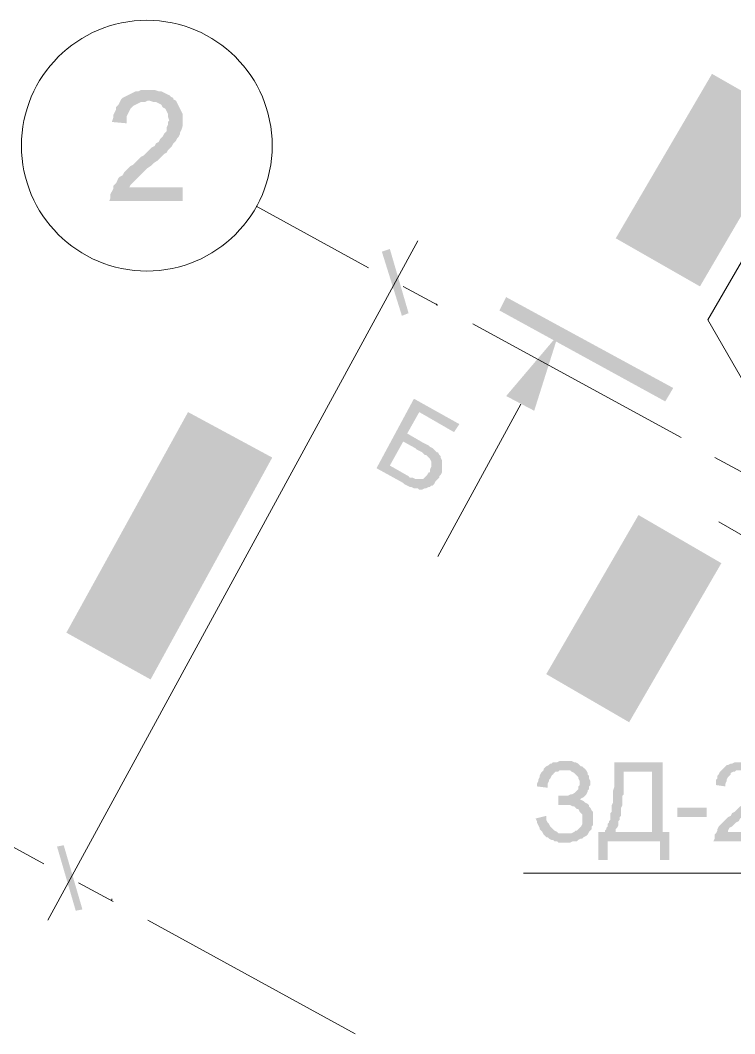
# Model space of a CAD drawing. Header units: millimetres. Extents: x -383313 to -161684, y -117025 to 99224.
# Drawn here: x -362985 to -360723, y -14332 to -11123 of the extents above; entities that cross this region are included whole.
import ezdxf

# ---------------------------------------------------------------- set-up
doc = ezdxf.new("R2010")
doc.units = ezdxf.units.MM
doc.header["$MEASUREMENT"] = 0
doc.layers.add('PDF_Geometry', color=7, linetype='Continuous')
doc.layers.add('PDF_Solid Fills', color=7, linetype='Continuous')

# ---------------------------------------------------------------- blocks, each defined once
blk = doc.blocks.new('A$Cf5759c35')
at = {"layer": 'PDF_Solid Fills'}
for points in [[(-4119, 6921.5), (-4140.2, 6921.5), (-4148.7, 6917.3), (-4157.1, 6917.3), (-4165.6, 6913), (-4174.1, 6908.8), (-4182.5, 6904.6), (-4191, 6900.3), (-4199.5, 6896.1), (-4203.7, 6891.9), (-4207.9, 6883.4), (-4212.2, 6874.9), (-4220.6, 6866.5), (-4220.6, 6858), (-4224.9, 6849.5), (-4229.1, 6841.1), (-4229.1, 6832.6), (-4233.3, 6819.9), (-4186.8, 6815.7), (-4186.8, 6824.1), (-4186.8, 6836.8), (-4182.5, 6845.3), (-4178.3, 6853.8), (-4174.1, 6862.2), (-4169.8, 6866.5), (-4165.6, 6870.7), (-4157.1, 6874.9), (-4148.7, 6879.2), (-4140.2, 6883.4), (-4127.5, 6883.4), (-4119, 6887.6), (-4030.1, 6887.6), (-4038.6, 6891.9), (-4038.6, 6896.1), (-4047.1, 6900.3), (-4051.3, 6904.6), (-4059.8, 6908.8), (-4068.2, 6913), (-4076.7, 6917.3), (-4085.2, 6917.3), (-4097.9, 6921.5), (-4106.3, 6921.5)], [(-2366.4, 6870.7), (-2366.4, 6870.7), (-2366.4, 6862.2), (-2370.7, 6858), (-2374.9, 6849.5), (-2374.9, 6845.3), (-2374.9, 6836.8), (-2374.9, 6832.6), (-2374.9, 6824.1), (-2374.9, 6824.1), (-2374.9, 6815.7), (-2370.7, 6811.4), (-2341, 6858), (-2341, 6858), (-2336.8, 6866.5), (-2332.6, 6870.7), (-2328.3, 6870.7), (-2319.9, 6874.9), (-2315.6, 6879.2), (-2307.2, 6879.2), (-2307.2, 6879.2), (-2302.9, 6879.2), (-2298.7, 6879.2), (-2290.2, 6879.2), (-2286, 6874.9), (-2281.8, 6874.9), (-2273.3, 6870.7), (-2269.1, 6870.7), (-2260.6, 6866.5), (-2252.1, 6862.2), (-2247.9, 6858), (-2239.4, 6853.8), (-2231, 6849.5), (-2226.7, 6849.5), (-2218.3, 6845.3), (-2209.8, 6836.8), (-2205.6, 6832.6), (-2197.1, 6828.4), (-2192.9, 6824.1), (-2184.4, 6819.9), (-2180.2, 6815.7), (-2175.9, 6811.4), (-2171.7, 6807.2), (-2171.7, 6803), (-2167.5, 6798.7), (-2167.5, 6794.5), (-2163.2, 6794.5), (-2163.2, 6786), (-2159, 6777.6), (-2159, 6773.3), (-2163.2, 6764.9), (-2163.2, 6760.6), (-2167.5, 6756.4), (-2192.9, 6705.6), (-2184.4, 6709.8), (-2180.2, 6709.8), (-2171.7, 6714.1), (-2167.5, 6718.3), (-2163.2, 6722.5), (-2154.8, 6726.8), (-2150.5, 6731), (-2146.3, 6735.2), (-2142.1, 6743.7), (-2142.1, 6743.7), (-2142.1, 6747.9), (-2137.8, 6756.4), (-2133.6, 6764.9), (-2133.6, 6769.1), (-2133.6, 6777.6), (-2133.6, 6781.8), (-2133.6, 6790.3), (-2133.6, 6790.3), (-2137.8, 6798.7), (-2137.8, 6803), (-2142.1, 6807.2), (-2142.1, 6815.7), (-2146.3, 6819.9), (-2150.5, 6828.4), (-2154.8, 6832.6), (-2159, 6832.6), (-2163.2, 6836.8), (-2167.5, 6841.1), (-2171.7, 6845.3), (-2175.9, 6849.5), (-2180.2, 6853.8), (-2188.6, 6858), (-2192.9, 6862.2), (-2201.3, 6866.5), (-2205.6, 6870.7), (-2214, 6874.9), (-2218.3, 6879.2), (-2222.5, 6883.4), (-2231, 6887.6), (-2239.4, 6891.9), (-2243.7, 6891.9), (-2252.1, 6896.1), (-2256.4, 6896.1), (-2260.6, 6900.3), (-2269.1, 6900.3), (-2273.3, 6904.6), (-2281.8, 6904.6), (-2286, 6904.6), (-2294.5, 6904.6), (-2302.9, 6908.8), (-2307.2, 6908.8), (-2307.2, 6908.8), (-2315.6, 6904.6), (-2319.9, 6904.6), (-2328.3, 6904.6), (-2332.6, 6900.3), (-2341, 6896.1), (-2341, 6896.1), (-2345.3, 6891.9), (-2353.7, 6887.6), (-2358, 6883.4), (-2362.2, 6874.9)], [(-4030.1, 6887.6), (-4119, 6887.6), (-4114.8, 6887.6), (-4102.1, 6883.4), (-4093.6, 6883.4), (-4085.2, 6879.2), (-4076.7, 6874.9), (-4072.5, 6866.5), (-4072.5, 6866.5), (-4064, 6862.2), (-4059.8, 6853.8), (-4055.5, 6845.3), (-4055.5, 6836.8), (-4051.3, 6824.1), (-4055.5, 6819.9), (-4055.5, 6811.4), (-4059.8, 6803), (-4059.8, 6790.3), (-4068.2, 6781.8), (-4072.5, 6773.3), (-4076.7, 6769.1), (-4080.9, 6764.9), (-4085.2, 6756.4), (-4093.6, 6752.2), (-4097.9, 6743.7), (-4106.3, 6739.5), (-4114.8, 6731), (-4123.3, 6722.5), (-4131.7, 6714.1), (-4140.2, 6709.8), (-4148.7, 6701.4), (-4157.1, 6692.9), (-4165.6, 6684.4), (-4174.1, 6680.2), (-4182.5, 6671.7), (-4191, 6663.3), (-4195.2, 6659), (-4199.5, 6650.6), (-4207.9, 6646.3), (-4212.2, 6642.1), (-4216.4, 6633.6), (-4220.6, 6625.2), (-4229.1, 6616.7), (-4229.1, 6608.2), (-4233.3, 6599.8), (-4233.3, 6599.8), (-4237.6, 6591.3), (-4237.6, 6578.6), (-4241.8, 6570.1), (-4009, 6570.1), (-4009, 6612.5), (-4178.3, 6612.5), (-4178.3, 6612.5), (-4174.1, 6620.9), (-4169.8, 6625.2), (-4161.4, 6633.6), (-4157.1, 6637.9), (-4152.9, 6642.1), (-4148.7, 6646.3), (-4140.2, 6654.8), (-4131.7, 6663.3), (-4123.3, 6671.7), (-4110.6, 6680.2), (-4110.6, 6680.2), (-4102.1, 6688.7), (-4089.4, 6697.1), (-4080.9, 6705.6), (-4076.7, 6709.8), (-4068.2, 6718.3), (-4059.8, 6722.5), (-4055.5, 6731), (-4051.3, 6735.2), (-4047.1, 6739.5), (-4042.8, 6743.7), (-4038.6, 6752.2), (-4030.1, 6760.6), (-4025.9, 6769.1), (-4021.7, 6773.3), (-4017.4, 6781.8), (-4017.4, 6786), (-4013.2, 6794.5), (-4009, 6807.2), (-4009, 6815.7), (-4009, 6824.1), (-4009, 6824.1), (-4009, 6836.8), (-4009, 6845.3), (-4013.2, 6853.8), (-4017.4, 6862.2), (-4021.7, 6870.7), (-4025.9, 6879.2)], [(-2370.7, 6811.4), (-2366.4, 6803), (-2366.4, 6798.7), (-2362.2, 6790.3), (-2358, 6786), (-2353.7, 6777.6), (-2349.5, 6777.6), (-2345.3, 6773.3), (-2341, 6769.1), (-2336.8, 6764.9), (-2332.6, 6760.6), (-2328.3, 6756.4), (-2319.9, 6752.2), (-2315.6, 6747.9), (-2311.4, 6743.7), (-2302.9, 6739.5), (-2294.5, 6735.2), (-2290.2, 6735.2), (-2281.8, 6731), (-2277.5, 6726.8), (-2269.1, 6722.5), (-2260.6, 6718.3), (-2256.4, 6714.1), (-2247.9, 6714.1), (-2239.4, 6709.8), (-2235.2, 6709.8), (-2226.7, 6709.8), (-2222.5, 6705.6), (-2218.3, 6705.6), (-2209.8, 6705.6), (-2205.6, 6705.6), (-2201.3, 6705.6), (-2197.1, 6705.6), (-2192.9, 6705.6), (-2167.5, 6756.4), (-2167.5, 6752.2), (-2171.7, 6747.9), (-2175.9, 6743.7), (-2180.2, 6739.5), (-2188.6, 6735.2), (-2192.9, 6735.2), (-2201.3, 6735.2), (-2201.3, 6735.2), (-2205.6, 6735.2), (-2209.8, 6735.2), (-2218.3, 6735.2), (-2222.5, 6735.2), (-2226.7, 6739.5), (-2235.2, 6739.5), (-2239.4, 6743.7), (-2247.9, 6747.9), (-2256.4, 6747.9), (-2264.8, 6752.2), (-2269.1, 6756.4), (-2277.5, 6764.9), (-2286, 6764.9), (-2294.5, 6769.1), (-2298.7, 6777.6), (-2307.2, 6781.8), (-2311.4, 6786), (-2319.9, 6790.3), (-2324.1, 6794.5), (-2328.3, 6798.7), (-2332.6, 6803), (-2336.8, 6807.2), (-2341, 6811.4), (-2341, 6815.7), (-2345.3, 6819.9), (-2345.3, 6824.1), (-2349.5, 6832.6), (-2349.5, 6836.8), (-2349.5, 6845.3), (-2345.3, 6849.5), (-2341, 6858)], [(-2463.8, 6701.4), (-2463.8, 6701.4), (-2468, 6692.9), (-2468, 6688.7), (-2472.3, 6680.2), (-2472.3, 6676), (-2472.3, 6667.5), (-2472.3, 6663.3), (-2472.3, 6654.8), (-2472.3, 6654.8), (-2472.3, 6646.3), (-2468, 6642.1), (-2442.6, 6688.7), (-2438.4, 6692.9), (-2434.2, 6697.1), (-2429.9, 6701.4), (-2425.7, 6705.6), (-2421.5, 6705.6), (-2413, 6709.8), (-2404.5, 6709.8), (-2404.5, 6709.8), (-2400.3, 6709.8), (-2396.1, 6709.8), (-2391.8, 6709.8), (-2383.4, 6705.6), (-2379.1, 6705.6), (-2370.7, 6705.6), (-2366.4, 6701.4), (-2358, 6697.1), (-2349.5, 6692.9), (-2345.3, 6688.7), (-2336.8, 6684.4), (-2328.3, 6680.2), (-2324.1, 6680.2), (-2315.6, 6676), (-2311.4, 6671.7), (-2302.9, 6667.5), (-2294.5, 6659), (-2290.2, 6654.8), (-2286, 6650.6), (-2277.5, 6646.3), (-2273.3, 6642.1), (-2273.3, 6637.9), (-2269.1, 6633.6), (-2264.8, 6629.4), (-2264.8, 6629.4), (-2260.6, 6625.2), (-2260.6, 6616.7), (-2260.6, 6612.5), (-2256.4, 6604), (-2260.6, 6599.8), (-2260.6, 6591.3), (-2264.8, 6587.1), (-2290.2, 6540.5), (-2281.8, 6540.5), (-2277.5, 6540.5), (-2269.1, 6544.7), (-2264.8, 6549), (-2260.6, 6553.2), (-2256.4, 6557.4), (-2252.1, 6561.7), (-2247.9, 6565.9), (-2243.7, 6574.4), (-2239.4, 6574.4), (-2239.4, 6582.8), (-2235.2, 6587.1), (-2235.2, 6595.5), (-2231, 6599.8), (-2231, 6608.2), (-2231, 6612.5), (-2231, 6620.9), (-2231, 6620.9), (-2235.2, 6629.4), (-2235.2, 6633.6), (-2239.4, 6642.1), (-2239.4, 6646.3), (-2243.7, 6654.8), (-2247.9, 6659), (-2256.4, 6663.3), (-2256.4, 6667.5), (-2260.6, 6671.7), (-2264.8, 6676), (-2269.1, 6680.2), (-2273.3, 6684.4), (-2277.5, 6688.7), (-2286, 6692.9), (-2290.2, 6697.1), (-2298.7, 6701.4), (-2302.9, 6705.6), (-2311.4, 6709.8), (-2315.6, 6709.8), (-2324.1, 6714.1), (-2328.3, 6718.3), (-2336.8, 6722.5), (-2341, 6726.8), (-2349.5, 6726.8), (-2353.7, 6731), (-2358, 6731), (-2366.4, 6735.2), (-2370.7, 6735.2), (-2379.1, 6735.2), (-2383.4, 6739.5), (-2391.8, 6739.5), (-2400.3, 6739.5), (-2404.5, 6739.5), (-2404.5, 6739.5), (-2413, 6739.5), (-2417.2, 6735.2), (-2425.7, 6735.2), (-2429.9, 6731), (-2438.4, 6726.8), (-2438.4, 6726.8), (-2442.6, 6722.5), (-2451.1, 6718.3), (-2455.3, 6714.1), (-2459.6, 6709.8)], [(-2468, 6642.1), (-2468, 6633.6), (-2463.8, 6629.4), (-2459.6, 6625.2), (-2455.3, 6616.7), (-2451.1, 6612.5), (-2446.9, 6608.2), (-2446.9, 6604), (-2442.6, 6599.8), (-2434.2, 6595.5), (-2429.9, 6591.3), (-2425.7, 6587.1), (-2421.5, 6582.8), (-2413, 6578.6), (-2408.8, 6574.4), (-2400.3, 6570.1), (-2391.8, 6565.9), (-2387.6, 6565.9), (-2383.4, 6561.7), (-2374.9, 6557.4), (-2366.4, 6553.2), (-2358, 6549), (-2353.7, 6549), (-2345.3, 6544.7), (-2341, 6544.7), (-2332.6, 6540.5), (-2328.3, 6540.5), (-2319.9, 6536.3), (-2315.6, 6536.3), (-2307.2, 6536.3), (-2302.9, 6536.3), (-2298.7, 6536.3), (-2294.5, 6536.3), (-2290.2, 6540.5), (-2264.8, 6587.1), (-2264.8, 6582.8), (-2269.1, 6578.6), (-2273.3, 6574.4), (-2277.5, 6570.1), (-2286, 6570.1), (-2290.2, 6565.9), (-2298.7, 6565.9), (-2298.7, 6565.9), (-2302.9, 6565.9), (-2307.2, 6565.9), (-2315.6, 6565.9), (-2319.9, 6570.1), (-2324.1, 6570.1), (-2332.6, 6574.4), (-2336.8, 6574.4), (-2345.3, 6578.6), (-2353.7, 6582.8), (-2362.2, 6587.1), (-2370.7, 6591.3), (-2379.1, 6595.5), (-2383.4, 6599.8), (-2391.8, 6604), (-2396.1, 6608.2), (-2404.5, 6612.5), (-2408.8, 6616.7), (-2417.2, 6620.9), (-2421.5, 6625.2), (-2425.7, 6629.4), (-2429.9, 6633.6), (-2434.2, 6637.9), (-2438.4, 6642.1), (-2438.4, 6646.3), (-2442.6, 6650.6), (-2442.6, 6659), (-2446.9, 6663.3), (-2446.9, 6671.7), (-2446.9, 6676), (-2442.6, 6684.4), (-2442.6, 6688.7)], [(-2561.2, 6536.3), (-2561.2, 6527.8), (-2565.4, 6523.6), (-2569.6, 6515.1), (-2569.6, 6506.6), (-2573.9, 6502.4), (-2573.9, 6493.9), (-2573.9, 6489.7), (-2573.9, 6481.2), (-2573.9, 6477), (-2569.6, 6472.8), (-2569.6, 6464.3), (-2565.4, 6460.1), (-2561.2, 6455.8), (-2561.2, 6447.4), (-2556.9, 6443.1), (-2548.5, 6438.9), (-2544.2, 6434.7), (-2540, 6430.4), (-2518.8, 6455.8), (-2527.3, 6460.1), (-2531.5, 6464.3), (-2535.8, 6468.5), (-2540, 6472.8), (-2544.2, 6477), (-2544.2, 6485.5), (-2544.2, 6489.7), (-2544.2, 6493.9), (-2544.2, 6502.4), (-2544.2, 6506.6), (-2540, 6515.1), (-2540, 6523.6), (-2506.1, 6574.4), (-2514.6, 6574.4), (-2514.6, 6574.4), (-2518.8, 6570.1), (-2527.3, 6570.1), (-2531.5, 6565.9), (-2535.8, 6561.7), (-2540, 6557.4), (-2548.5, 6553.2), (-2552.7, 6549), (-2556.9, 6540.5)], [(-2506.1, 6574.4), (-2540, 6523.6), (-2535.8, 6523.6), (-2531.5, 6532), (-2527.3, 6536.3), (-2523.1, 6540.5), (-2514.6, 6544.7), (-2510.4, 6544.7), (-2510.4, 6544.7), (-2501.9, 6544.7), (-2497.7, 6544.7), (-2489.2, 6544.7), (-2485, 6544.7), (-2476.5, 6540.5), (-2472.3, 6536.3), (-2468, 6532), (-2463.8, 6527.8), (-2459.6, 6523.6), (-2455.3, 6515.1), (-2451.1, 6510.9), (-2451.1, 6506.6), (-2446.9, 6502.4), (-2446.9, 6493.9), (-2446.9, 6489.7), (-2442.6, 6485.5), (-2442.6, 6477), (-2442.6, 6468.5), (-2438.4, 6460.1), (-2438.4, 6451.6), (-2434.2, 6443.1), (-2434.2, 6434.7), (-2434.2, 6426.2), (-2429.9, 6422), (-2429.9, 6413.5), (-2429.9, 6405), (-2425.7, 6400.8), (-2425.7, 6392.3), (-2421.5, 6388.1), (-2421.5, 6383.9), (-2421.5, 6375.4), (-2417.2, 6371.2), (-2413, 6362.7), (-2408.8, 6358.5), (-2408.8, 6354.2), (-2404.5, 6345.8), (-2404.5, 6345.8), (-2396.1, 6341.5), (-2391.8, 6337.3), (-2387.6, 6333.1), (-2302.9, 6477), (-2328.3, 6489.7), (-2391.8, 6383.9), (-2391.8, 6383.9), (-2391.8, 6392.3), (-2396.1, 6396.6), (-2400.3, 6405), (-2400.3, 6409.3), (-2400.3, 6413.5), (-2400.3, 6417.7), (-2404.5, 6426.2), (-2404.5, 6434.7), (-2404.5, 6443.1), (-2408.8, 6451.6), (-2408.8, 6455.8), (-2408.8, 6464.3), (-2413, 6472.8), (-2413, 6477), (-2413, 6485.5), (-2417.2, 6493.9), (-2417.2, 6498.2), (-2417.2, 6506.6), (-2421.5, 6510.9), (-2421.5, 6515.1), (-2421.5, 6515.1), (-2425.7, 6523.6), (-2429.9, 6532), (-2429.9, 6536.3), (-2434.2, 6540.5), (-2438.4, 6549), (-2438.4, 6549), (-2442.6, 6553.2), (-2451.1, 6561.7), (-2455.3, 6565.9), (-2459.6, 6565.9), (-2459.6, 6570.1), (-2468, 6570.1), (-2472.3, 6574.4), (-2480.7, 6574.4), (-2489.2, 6578.6), (-2493.4, 6578.6), (-2501.9, 6578.6)], [(-3132.7, 5863.2), (-3276.6, 5943.6), (-3395.1, 5723.5), (-3310.5, 5676.9), (-3306.2, 5672.7), (-3297.8, 5668.4), (-3289.3, 5664.2), (-3285.1, 5664.2), (-3276.6, 5660), (-3272.4, 5660), (-3263.9, 5660), (-3259.7, 5655.7), (-3255.4, 5655.7), (-3251.2, 5655.7), (-3242.7, 5660), (-3238.5, 5660), (-3230, 5664.2), (-3352.8, 5731.9), (-3310.5, 5808.1), (-3272.4, 5787), (-3187.7, 5744.6), (-3187.7, 5748.9), (-3191.9, 5757.3), (-3191.9, 5761.6), (-3196.2, 5765.8), (-3200.4, 5774.3), (-3204.6, 5774.3), (-3208.9, 5778.5), (-3213.1, 5782.7), (-3217.3, 5787), (-3225.8, 5791.2), (-3230, 5795.4), (-3238.5, 5799.7), (-3247, 5803.9), (-3297.8, 5833.5), (-3259.7, 5901.3), (-3149.6, 5837.8)], [(-4021.7, 5795.4), (-4021.7, 5795.4), (-4025.9, 5791.2), (-4025.9, 5782.7), (-4030.1, 5778.5), (-4030.1, 5770), (-4030.1, 5761.6), (-4030.1, 5757.3), (-4030.1, 5748.9), (-4030.1, 5748.9), (-4030.1, 5744.6), (-4025.9, 5736.2), (-4000.5, 5782.7), (-3996.3, 5787), (-3996.3, 5791.2), (-3987.8, 5795.4), (-3983.6, 5799.7), (-3979.3, 5803.9), (-3970.9, 5803.9), (-3962.4, 5808.1), (-3962.4, 5808.1), (-3958.2, 5808.1), (-3953.9, 5808.1), (-3949.7, 5803.9), (-3945.5, 5803.9), (-3937, 5803.9), (-3932.8, 5799.7), (-3924.3, 5799.7), (-3915.8, 5795.4), (-3911.6, 5791.2), (-3903.1, 5787), (-3894.7, 5782.7), (-3886.2, 5778.5), (-3882, 5778.5), (-3873.5, 5774.3), (-3869.3, 5770), (-3860.8, 5765.8), (-3852.3, 5761.6), (-3848.1, 5757.3), (-3843.9, 5753.1), (-3835.4, 5748.9), (-3831.2, 5744.6), (-3826.9, 5740.4), (-3826.9, 5736.2), (-3822.7, 5731.9), (-3822.7, 5727.7), (-3818.5, 5723.5), (-3818.5, 5719.2), (-3814.2, 5710.8), (-3814.2, 5706.5), (-3814.2, 5698.1), (-3818.5, 5693.8), (-3818.5, 5685.4), (-3843.9, 5638.8), (-3835.4, 5638.8), (-3831.2, 5643), (-3826.9, 5647.3), (-3818.5, 5647.3), (-3814.2, 5651.5), (-3810, 5655.7), (-3805.8, 5664.2), (-3801.5, 5668.4), (-3797.3, 5676.9), (-3797.3, 5676.9), (-3793.1, 5681.1), (-3793.1, 5689.6), (-3788.8, 5693.8), (-3788.8, 5702.3), (-3788.8, 5710.8), (-3788.8, 5715), (-3788.8, 5723.5), (-3788.8, 5723.5), (-3788.8, 5731.9), (-3793.1, 5736.2), (-3797.3, 5740.4), (-3797.3, 5748.9), (-3801.5, 5753.1), (-3805.8, 5761.6), (-3814.2, 5765.8), (-3814.2, 5765.8), (-3818.5, 5770), (-3822.7, 5774.3), (-3826.9, 5778.5), (-3831.2, 5782.7), (-3839.6, 5787), (-3843.9, 5791.2), (-3848.1, 5795.4), (-3856.6, 5799.7), (-3865, 5803.9), (-3869.3, 5808.1), (-3873.5, 5808.1), (-3882, 5812.4), (-3890.4, 5816.6), (-3894.7, 5820.8), (-3903.1, 5825.1), (-3907.4, 5825.1), (-3915.8, 5829.3), (-3920.1, 5829.3), (-3924.3, 5829.3), (-3932.8, 5833.5), (-3937, 5833.5), (-3945.5, 5833.5), (-3953.9, 5833.5), (-3958.2, 5833.5), (-3966.6, 5833.5), (-3966.6, 5833.5), (-3970.9, 5833.5), (-3979.3, 5833.5), (-3983.6, 5829.3), (-3992, 5829.3), (-3996.3, 5825.1), (-4000.5, 5825.1), (-4004.7, 5820.8), (-4009, 5816.6), (-4013.2, 5808.1), (-4017.4, 5803.9)], [(-4025.9, 5736.2), (-4021.7, 5731.9), (-4021.7, 5723.5), (-4017.4, 5719.2), (-4013.2, 5710.8), (-4009, 5706.5), (-4004.7, 5706.5), (-4000.5, 5702.3), (-3996.3, 5698.1), (-3992, 5693.8), (-3987.8, 5689.6), (-3983.6, 5685.4), (-3975.1, 5681.1), (-3970.9, 5676.9), (-3962.4, 5672.7), (-3953.9, 5668.4), (-3949.7, 5664.2), (-3945.5, 5664.2), (-3937, 5660), (-3928.5, 5655.7), (-3920.1, 5651.5), (-3915.8, 5647.3), (-3907.4, 5647.3), (-3898.9, 5643), (-3894.7, 5643), (-3886.2, 5638.8), (-3882, 5638.8), (-3873.5, 5638.8), (-3869.3, 5638.8), (-3865, 5634.6), (-3856.6, 5634.6), (-3852.3, 5638.8), (-3848.1, 5638.8), (-3843.9, 5638.8), (-3818.5, 5685.4), (-3822.7, 5685.4), (-3822.7, 5681.1), (-3831.2, 5676.9), (-3835.4, 5672.7), (-3839.6, 5668.4), (-3848.1, 5668.4), (-3856.6, 5664.2), (-3856.6, 5664.2), (-3860.8, 5664.2), (-3865, 5664.2), (-3869.3, 5668.4), (-3873.5, 5668.4), (-3882, 5668.4), (-3886.2, 5672.7), (-3894.7, 5672.7), (-3903.1, 5676.9), (-3907.4, 5681.1), (-3915.8, 5685.4), (-3924.3, 5689.6), (-3932.8, 5693.8), (-3937, 5693.8), (-3945.5, 5698.1), (-3953.9, 5702.3), (-3962.4, 5710.8), (-3966.6, 5715), (-3975.1, 5719.2), (-3979.3, 5723.5), (-3983.6, 5727.7), (-3987.8, 5731.9), (-3992, 5736.2), (-3996.3, 5740.4), (-3996.3, 5744.6), (-4000.5, 5744.6), (-4000.5, 5753.1), (-4004.7, 5757.3), (-4004.7, 5765.8), (-4004.7, 5770), (-4000.5, 5778.5), (-4000.5, 5782.7)], [(-3187.7, 5744.6), (-3272.4, 5787), (-3268.1, 5782.7), (-3259.7, 5778.5), (-3251.2, 5774.3), (-3247, 5770), (-3242.7, 5765.8), (-3238.5, 5765.8), (-3234.3, 5761.6), (-3230, 5757.3), (-3225.8, 5753.1), (-3221.6, 5744.6), (-3221.6, 5740.4), (-3221.6, 5740.4), (-3221.6, 5731.9), (-3221.6, 5727.7), (-3225.8, 5719.2), (-3225.8, 5710.8), (-3230, 5710.8), (-3234.3, 5702.3), (-3238.5, 5698.1), (-3242.7, 5693.8), (-3247, 5689.6), (-3255.4, 5689.6), (-3255.4, 5689.6), (-3259.7, 5689.6), (-3268.1, 5689.6), (-3272.4, 5689.6), (-3280.8, 5693.8), (-3289.3, 5693.8), (-3293.5, 5698.1), (-3352.8, 5731.9), (-3230, 5664.2), (-3225.8, 5664.2), (-3221.6, 5668.4), (-3217.3, 5668.4), (-3213.1, 5672.7), (-3208.9, 5681.1), (-3204.6, 5685.4), (-3200.4, 5689.6), (-3196.2, 5693.8), (-3196.2, 5698.1), (-3191.9, 5702.3), (-3187.7, 5710.8), (-3187.7, 5719.2), (-3187.7, 5723.5), (-3187.7, 5731.9), (-3187.7, 5736.2)], [(-4076.7, 5689.6), (-4136, 5579.5), (-4034.4, 5494.9), (-4017.4, 5520.3), (-4021.7, 5524.5), (-4021.7, 5528.7), (-4021.7, 5537.2), (-4025.9, 5545.7), (-4025.9, 5545.7), (-4025.9, 5549.9), (-4021.7, 5558.4), (-4021.7, 5562.6), (-4017.4, 5571.1), (-3992, 5630.3), (-3992, 5630.3), (-3996.3, 5626.1), (-4047.1, 5541.4), (-4097.9, 5588), (-4051.3, 5672.7)], [(-4038.6, 5592.2), (-4038.6, 5588), (-4042.8, 5583.8), (-4042.8, 5571.1), (-4047.1, 5562.6), (-4047.1, 5558.4), (-4047.1, 5549.9), (-4047.1, 5541.4), (-3996.3, 5626.1), (-4004.7, 5621.9), (-4009, 5621.9), (-4013.2, 5617.6), (-4021.7, 5613.4), (-4025.9, 5609.2), (-4030.1, 5604.9), (-4034.4, 5596.5)], [(-3992, 5630.3), (-4017.4, 5571.1), (-4017.4, 5571.1), (-4013.2, 5579.5), (-4009, 5583.8), (-4004.7, 5588), (-3996.3, 5592.2), (-3992, 5596.5), (-3983.6, 5596.5), (-3983.6, 5596.5), (-3975.1, 5600.7), (-3970.9, 5600.7), (-3962.4, 5596.5), (-3953.9, 5596.5), (-3949.7, 5592.2), (-3941.2, 5592.2), (-3941.2, 5592.2), (-3937, 5588), (-3928.5, 5583.8), (-3924.3, 5579.5), (-3920.1, 5571.1), (-3915.8, 5566.8), (-3911.6, 5562.6), (-3911.6, 5554.1), (-3911.6, 5554.1), (-3907.4, 5545.7), (-3907.4, 5541.4), (-3907.4, 5533), (-3907.4, 5528.7), (-3911.6, 5520.3), (-3915.8, 5516), (-3886.2, 5566.8), (-3886.2, 5575.3), (-3886.2, 5575.3), (-3890.4, 5583.8), (-3894.7, 5588), (-3898.9, 5592.2), (-3903.1, 5600.7), (-3907.4, 5604.9), (-3911.6, 5609.2), (-3915.8, 5613.4), (-3924.3, 5617.6), (-3928.5, 5621.9), (-3932.8, 5621.9), (-3937, 5626.1), (-3945.5, 5626.1), (-3949.7, 5630.3), (-3958.2, 5630.3), (-3966.6, 5630.3), (-3970.9, 5630.3), (-3979.3, 5630.3), (-3983.6, 5630.3)], [(-3979.3, 5494.9), (-3992, 5465.2), (-3987.8, 5465.2), (-3979.3, 5461), (-3975.1, 5461), (-3966.6, 5461), (-3962.4, 5461), (-3953.9, 5461), (-3949.7, 5461), (-3941.2, 5461), (-3937, 5465.2), (-3928.5, 5465.2), (-3924.3, 5469.5), (-3920.1, 5469.5), (-3911.6, 5473.7), (-3907.4, 5477.9), (-3903.1, 5486.4), (-3898.9, 5490.6), (-3894.7, 5494.9), (-3890.4, 5503.3), (-3890.4, 5503.3), (-3886.2, 5511.8), (-3886.2, 5516), (-3882, 5524.5), (-3882, 5528.7), (-3882, 5537.2), (-3882, 5541.4), (-3882, 5549.9), (-3882, 5554.1), (-3882, 5562.6), (-3886.2, 5566.8), (-3915.8, 5516), (-3915.8, 5516), (-3915.8, 5507.6), (-3920.1, 5503.3), (-3928.5, 5499.1), (-3932.8, 5494.9), (-3941.2, 5494.9), (-3945.5, 5490.6), (-3949.7, 5490.6), (-3958.2, 5490.6), (-3962.4, 5490.6), (-3970.9, 5494.9)], [(-2561.2, 5528.7), (-2624.7, 5422.9), (-2527.3, 5338.2), (-2506.1, 5359.4), (-2510.4, 5363.6), (-2510.4, 5372.1), (-2514.6, 5376.3), (-2514.6, 5384.8), (-2514.6, 5384.8), (-2514.6, 5393.3), (-2510.4, 5397.5), (-2510.4, 5406), (-2506.1, 5410.2), (-2476.5, 5469.5), (-2476.5, 5469.5), (-2485, 5465.2), (-2535.8, 5384.8), (-2586.6, 5427.1), (-2535.8, 5516)], [(-4191, 5486.4), (-4199.5, 5469.5), (-4199.5, 5461), (-4195.2, 5456.8), (-4191, 5448.3), (-4191, 5444.1), (-4186.8, 5435.6), (-4186.8, 5427.1), (-4182.5, 5422.9), (-4182.5, 5418.7), (-4182.5, 5410.2), (-4182.5, 5401.7), (-4182.5, 5397.5), (-4157.1, 5431.4), (-3987.8, 5338.2), (-3970.9, 5363.6)], [(-2523.1, 5431.4), (-2527.3, 5431.4), (-2527.3, 5422.9), (-2531.5, 5418.7), (-2531.5, 5410.2), (-2535.8, 5406), (-2535.8, 5397.5), (-2535.8, 5389), (-2535.8, 5384.8), (-2485, 5465.2), (-2489.2, 5465.2), (-2497.7, 5461), (-2501.9, 5456.8), (-2506.1, 5452.5), (-2510.4, 5448.3), (-2518.8, 5444.1), (-2523.1, 5439.8)], [(-2476.5, 5469.5), (-2506.1, 5410.2), (-2506.1, 5414.4), (-2501.9, 5418.7), (-2497.7, 5422.9), (-2489.2, 5427.1), (-2485, 5431.4), (-2480.7, 5435.6), (-2472.3, 5435.6), (-2468, 5439.8), (-2463.8, 5439.8), (-2455.3, 5439.8), (-2451.1, 5435.6), (-2442.6, 5435.6), (-2438.4, 5431.4), (-2429.9, 5427.1), (-2429.9, 5427.1), (-2421.5, 5422.9), (-2417.2, 5418.7), (-2413, 5414.4), (-2408.8, 5410.2), (-2404.5, 5406), (-2400.3, 5397.5), (-2400.3, 5393.3), (-2400.3, 5393.3), (-2396.1, 5384.8), (-2396.1, 5376.3), (-2396.1, 5372.1), (-2400.3, 5363.6), (-2400.3, 5359.4), (-2404.5, 5350.9), (-2370.7, 5406), (-2374.9, 5410.2), (-2374.9, 5414.4), (-2379.1, 5418.7), (-2383.4, 5427.1), (-2383.4, 5431.4), (-2387.6, 5435.6), (-2391.8, 5439.8), (-2400.3, 5444.1), (-2404.5, 5452.5), (-2408.8, 5452.5), (-2417.2, 5456.8), (-2417.2, 5461), (-2425.7, 5465.2), (-2429.9, 5465.2), (-2438.4, 5469.5), (-2442.6, 5469.5), (-2451.1, 5469.5), (-2459.6, 5469.5), (-2463.8, 5469.5), (-2472.3, 5469.5)], [(-4182.5, 5397.5), (-4182.5, 5376.3), (-4157.1, 5359.4), (-4152.9, 5359.4), (-4152.9, 5367.9), (-4152.9, 5372.1), (-4152.9, 5380.6), (-4152.9, 5389), (-4152.9, 5397.5), (-4152.9, 5397.5), (-4152.9, 5406), (-4152.9, 5414.4), (-4157.1, 5418.7), (-4157.1, 5427.1), (-4157.1, 5431.4)], [(-2468, 5334), (-2480.7, 5304.4), (-2480.7, 5304.4), (-2472.3, 5300.1), (-2463.8, 5300.1), (-2459.6, 5300.1), (-2451.1, 5295.9), (-2446.9, 5295.9), (-2438.4, 5300.1), (-2434.2, 5300.1), (-2425.7, 5300.1), (-2421.5, 5304.4), (-2417.2, 5304.4), (-2408.8, 5308.6), (-2404.5, 5312.8), (-2400.3, 5317.1), (-2396.1, 5321.3), (-2391.8, 5325.5), (-2387.6, 5334), (-2383.4, 5338.2), (-2383.4, 5342.5), (-2379.1, 5346.7), (-2374.9, 5355.2), (-2370.7, 5359.4), (-2370.7, 5367.9), (-2370.7, 5372.1), (-2370.7, 5380.6), (-2370.7, 5384.8), (-2370.7, 5393.3), (-2370.7, 5397.5), (-2370.7, 5406), (-2404.5, 5350.9), (-2404.5, 5350.9), (-2408.8, 5346.7), (-2413, 5342.5), (-2417.2, 5338.2), (-2421.5, 5334), (-2429.9, 5329.8), (-2434.2, 5329.8), (-2442.6, 5329.8), (-2446.9, 5329.8), (-2455.3, 5329.8), (-2459.6, 5334)], [(-4301.1, 5287.4), (-4305.3, 5279), (-4305.3, 5274.7), (-4309.5, 5266.3), (-4309.5, 5257.8), (-4313.8, 5253.6), (-4313.8, 5245.1), (-4313.8, 5240.9), (-4313.8, 5232.4), (-4313.8, 5228.2), (-4309.5, 5223.9), (-4309.5, 5215.5), (-4305.3, 5211.2), (-4301.1, 5202.8), (-4296.8, 5198.5), (-4292.6, 5194.3), (-4288.4, 5190.1), (-4284.1, 5185.8), (-4275.7, 5181.6), (-4258.7, 5207), (-4263, 5211.2), (-4271.4, 5215.5), (-4275.7, 5219.7), (-4279.9, 5223.9), (-4284.1, 5228.2), (-4284.1, 5236.6), (-4284.1, 5240.9), (-4284.1, 5245.1), (-4284.1, 5253.6), (-4284.1, 5257.8), (-4284.1, 5266.3), (-4279.9, 5274.7), (-4250.3, 5329.8), (-4254.5, 5325.5), (-4254.5, 5325.5), (-4263, 5325.5), (-4267.2, 5321.3), (-4275.7, 5317.1), (-4279.9, 5312.8), (-4284.1, 5308.6), (-4288.4, 5304.4), (-4292.6, 5300.1), (-4296.8, 5291.7)], [(-4250.3, 5329.8), (-4279.9, 5274.7), (-4275.7, 5274.7), (-4271.4, 5283.2), (-4267.2, 5287.4), (-4263, 5291.7), (-4258.7, 5295.9), (-4250.3, 5295.9), (-4250.3, 5295.9), (-4246, 5300.1), (-4237.6, 5300.1), (-4233.3, 5300.1), (-4224.9, 5295.9), (-4216.4, 5291.7), (-4212.2, 5291.7), (-4207.9, 5287.4), (-4203.7, 5283.2), (-4199.5, 5279), (-4195.2, 5270.5), (-4191, 5262), (-4191, 5257.8), (-4191, 5253.6), (-4186.8, 5249.3), (-4186.8, 5245.1), (-4182.5, 5236.6), (-4182.5, 5232.4), (-4178.3, 5223.9), (-4178.3, 5215.5), (-4178.3, 5207), (-4174.1, 5198.5), (-4174.1, 5190.1), (-4169.8, 5181.6), (-4169.8, 5173.1), (-4169.8, 5168.9), (-4165.6, 5160.4), (-4165.6, 5152), (-4161.4, 5147.7), (-4161.4, 5143.5), (-4157.1, 5135), (-4157.1, 5130.8), (-4152.9, 5126.6), (-4152.9, 5118.1), (-4148.7, 5113.9), (-4144.4, 5109.6), (-4140.2, 5101.2), (-4140.2, 5101.2), (-4136, 5096.9), (-4127.5, 5092.7), (-4123.3, 5088.5), (-4042.8, 5232.4), (-4068.2, 5249.3), (-4127.5, 5139.3), (-4127.5, 5139.3), (-4131.7, 5147.7), (-4131.7, 5152), (-4136, 5160.4), (-4136, 5164.7), (-4140.2, 5168.9), (-4140.2, 5173.1), (-4140.2, 5181.6), (-4144.4, 5185.8), (-4144.4, 5198.5), (-4148.7, 5207), (-4148.7, 5207), (-4148.7, 5215.5), (-4152.9, 5223.9), (-4152.9, 5232.4), (-4152.9, 5240.9), (-4157.1, 5249.3), (-4157.1, 5253.6), (-4161.4, 5257.8), (-4161.4, 5266.3), (-4161.4, 5270.5), (-4165.6, 5270.5), (-4165.6, 5279), (-4169.8, 5283.2), (-4174.1, 5291.7), (-4178.3, 5295.9), (-4178.3, 5300.1), (-4182.5, 5304.4), (-4186.8, 5308.6), (-4191, 5312.8), (-4195.2, 5317.1), (-4203.7, 5321.3), (-4203.7, 5321.3), (-4207.9, 5325.5), (-4216.4, 5325.5), (-4224.9, 5329.8), (-4229.1, 5329.8), (-4237.6, 5329.8), (-4241.8, 5329.8)], [(-2675.5, 5342.5), (-2688.2, 5321.3), (-2603.5, 5139.3), (-2582.3, 5126.6), (-2527.3, 5219.7), (-2472.3, 5190.1), (-2459.6, 5215.5), (-2510.4, 5245.1), (-2493.4, 5274.7), (-2518.8, 5287.4), (-2535.8, 5262), (-2590.8, 5164.7), (-2645.8, 5291.7)], [(-2675.5, 5342.5), (-2645.8, 5291.7), (-2548.5, 5232.4), (-2590.8, 5164.7), (-2535.8, 5262)], [(-2781.3, 5160.4), (-2789.8, 5143.5), (-2789.8, 5143.5), (-2785.5, 5139.3), (-2785.5, 5130.8), (-2781.3, 5126.6), (-2777.1, 5118.1), (-2777.1, 5113.9), (-2777.1, 5105.4), (-2772.8, 5101.2), (-2772.8, 5092.7), (-2772.8, 5084.2), (-2772.8, 5080), (-2772.8, 5071.5), (-2747.4, 5109.6), (-2578.1, 5008), (-2565.4, 5037.7)], [(-2772.8, 5071.5), (-2772.8, 5050.4), (-2747.4, 5037.7), (-2747.4, 5037.7), (-2747.4, 5041.9), (-2743.2, 5050.4), (-2743.2, 5054.6), (-2743.2, 5063.1), (-2743.2, 5071.5), (-2743.2, 5071.5), (-2743.2, 5080), (-2743.2, 5088.5), (-2747.4, 5096.9), (-2747.4, 5101.2), (-2747.4, 5109.6)], [(-2798.2, 4796.4), (-2815.2, 4796.4), (-2823.6, 4792.1), (-2836.3, 4792.1), (-2840.6, 4787.9), (-2844.8, 4787.9), (-2849, 4783.7), (-2857.5, 4779.4), (-2861.7, 4775.2), (-2866, 4771), (-2866, 4766.7), (-2870.2, 4762.5), (-2874.4, 4758.3), (-2878.7, 4749.8), (-2878.7, 4745.6), (-2882.9, 4737.1), (-2882.9, 4732.9), (-2887.1, 4724.4), (-2887.1, 4715.9), (-2853.3, 4711.7), (-2853.3, 4711.7), (-2853.3, 4715.9), (-2853.3, 4724.4), (-2849, 4732.9), (-2849, 4737.1), (-2844.8, 4741.3), (-2840.6, 4749.8), (-2836.3, 4754), (-2832.1, 4758.3), (-2827.9, 4762.5), (-2819.4, 4762.5), (-2815.2, 4766.7), (-2806.7, 4766.7), (-2798.2, 4766.7), (-2734.7, 4771), (-2739, 4775.2), (-2743.2, 4779.4), (-2747.4, 4779.4), (-2751.7, 4783.7), (-2755.9, 4787.9), (-2764.4, 4792.1), (-2768.6, 4792.1), (-2777.1, 4796.4), (-2785.5, 4796.4), (-2789.8, 4796.4)], [(-2489.2, 4792.1), (-2523.1, 4762.5), (-2523.1, 4572), (-2692.4, 4572), (-2692.4, 4483.1), (-2662.8, 4483.1), (-2662.8, 4542.4), (-2497.7, 4542.4), (-2468, 4572), (-2489.2, 4572)], [(-2489.2, 4792.1), (-2641.6, 4792.1), (-2641.6, 4754), (-2641.6, 4754), (-2641.6, 4741.3), (-2641.6, 4732.9), (-2641.6, 4724.4), (-2641.6, 4715.9), (-2645.8, 4703.2), (-2645.8, 4694.8), (-2645.8, 4686.3), (-2645.8, 4677.8), (-2645.8, 4673.6), (-2645.8, 4665.1), (-2650.1, 4656.7), (-2650.1, 4648.2), (-2650.1, 4644), (-2650.1, 4635.5), (-2654.3, 4631.3), (-2654.3, 4622.8), (-2654.3, 4618.6), (-2654.3, 4610.1), (-2658.5, 4605.9), (-2658.5, 4601.6), (-2662.8, 4597.4), (-2662.8, 4593.2), (-2662.8, 4588.9), (-2667, 4584.7), (-2667, 4580.5), (-2671.2, 4576.2), (-2671.2, 4572), (-2637.4, 4572), (-2637.4, 4576.2), (-2637.4, 4580.5), (-2633.1, 4584.7), (-2628.9, 4593.2), (-2628.9, 4597.4), (-2628.9, 4605.9), (-2624.7, 4610.1), (-2624.7, 4618.6), (-2620.4, 4622.8), (-2620.4, 4631.3), (-2620.4, 4639.7), (-2620.4, 4648.2), (-2616.2, 4656.7), (-2616.2, 4660.9), (-2616.2, 4669.4), (-2616.2, 4677.8), (-2616.2, 4686.3), (-2612, 4690.5), (-2612, 4699), (-2612, 4707.5), (-2612, 4715.9), (-2612, 4720.2), (-2612, 4728.6), (-2612, 4732.9), (-2612, 4741.3), (-2612, 4745.6), (-2612, 4749.8), (-2612, 4762.5), (-2523.1, 4762.5)], [(-2239.4, 4792.1), (-2260.6, 4792.1), (-2269.1, 4787.9), (-2273.3, 4787.9), (-2281.8, 4783.7), (-2286, 4783.7), (-2290.2, 4779.4), (-2294.5, 4775.2), (-2298.7, 4771), (-2302.9, 4766.7), (-2307.2, 4762.5), (-2311.4, 4754), (-2315.6, 4749.8), (-2315.6, 4741.3), (-2319.9, 4737.1), (-2319.9, 4728.6), (-2319.9, 4720.2), (-2290.2, 4715.9), (-2290.2, 4724.4), (-2286, 4732.9), (-2286, 4737.1), (-2281.8, 4745.6), (-2277.5, 4749.8), (-2273.3, 4754), (-2273.3, 4758.3), (-2264.8, 4762.5), (-2260.6, 4762.5), (-2256.4, 4766.7), (-2247.9, 4766.7), (-2239.4, 4766.7), (-2175.9, 4766.7), (-2184.4, 4775.2), (-2184.4, 4775.2), (-2188.6, 4779.4), (-2192.9, 4779.4), (-2197.1, 4783.7), (-2205.6, 4787.9), (-2209.8, 4787.9), (-2218.3, 4792.1), (-2222.5, 4792.1), (-2231, 4792.1)], [(-2734.7, 4771), (-2798.2, 4766.7), (-2781.3, 4766.7), (-2777.1, 4762.5), (-2768.6, 4758.3), (-2764.4, 4754), (-2760.1, 4749.8), (-2755.9, 4745.6), (-2755.9, 4741.3), (-2751.7, 4732.9), (-2751.7, 4728.6), (-2751.7, 4720.2), (-2755.9, 4715.9), (-2755.9, 4707.5), (-2760.1, 4703.2), (-2764.4, 4699), (-2768.6, 4694.8), (-2777.1, 4690.5), (-2781.3, 4690.5), (-2781.3, 4690.5), (-2789.8, 4686.3), (-2794, 4686.3), (-2802.5, 4686.3), (-2810.9, 4686.3), (-2819.4, 4686.3), (-2819.4, 4656.7), (-2802.5, 4656.7), (-2794, 4656.7), (-2789.8, 4656.7), (-2781.3, 4656.7), (-2772.8, 4652.4), (-2768.6, 4652.4), (-2764.4, 4648.2), (-2760.1, 4644), (-2755.9, 4644), (-2751.7, 4635.5), (-2747.4, 4631.3), (-2743.2, 4627), (-2743.2, 4618.6), (-2743.2, 4614.3), (-2743.2, 4610.1), (-2743.2, 4601.6), (-2743.2, 4597.4), (-2747.4, 4588.9), (-2751.7, 4584.7), (-2755.9, 4580.5), (-2760.1, 4576.2), (-2764.4, 4576.2), (-2768.6, 4572), (-2777.1, 4567.8), (-2785.5, 4567.8), (-2789.8, 4567.8), (-2798.2, 4567.8), (-2866, 4563.5), (-2861.7, 4559.3), (-2857.5, 4555.1), (-2853.3, 4555.1), (-2849, 4550.8), (-2840.6, 4546.6), (-2836.3, 4546.6), (-2832.1, 4542.4), (-2823.6, 4542.4), (-2819.4, 4538.1), (-2810.9, 4538.1), (-2806.7, 4538.1), (-2798.2, 4538.1), (-2794, 4538.1), (-2785.5, 4538.1), (-2781.3, 4538.1), (-2772.8, 4542.4), (-2764.4, 4542.4), (-2760.1, 4542.4), (-2755.9, 4546.6), (-2747.4, 4550.8), (-2743.2, 4550.8), (-2739, 4555.1), (-2730.5, 4559.3), (-2730.5, 4559.3), (-2726.3, 4563.5), (-2722, 4572), (-2717.8, 4576.2), (-2713.6, 4580.5), (-2713.6, 4588.9), (-2709.3, 4593.2), (-2709.3, 4601.6), (-2709.3, 4605.9), (-2709.3, 4614.3), (-2709.3, 4614.3), (-2709.3, 4622.8), (-2709.3, 4627), (-2709.3, 4635.5), (-2713.6, 4639.7), (-2717.8, 4648.2), (-2722, 4652.4), (-2722, 4656.7), (-2726.3, 4660.9), (-2734.7, 4665.1), (-2739, 4669.4), (-2747.4, 4673.6), (-2751.7, 4673.6), (-2751.7, 4673.6), (-2747.4, 4677.8), (-2739, 4682.1), (-2734.7, 4686.3), (-2730.5, 4690.5), (-2726.3, 4699), (-2726.3, 4703.2), (-2722, 4707.5), (-2722, 4715.9), (-2717.8, 4720.2), (-2717.8, 4728.6), (-2717.8, 4732.9), (-2722, 4741.3), (-2722, 4749.8), (-2726.3, 4754), (-2726.3, 4758.3), (-2730.5, 4766.7)], [(-2175.9, 4766.7), (-2239.4, 4766.7), (-2222.5, 4766.7), (-2218.3, 4762.5), (-2209.8, 4758.3), (-2205.6, 4754), (-2205.6, 4754), (-2201.3, 4749.8), (-2197.1, 4745.6), (-2192.9, 4737.1), (-2192.9, 4732.9), (-2192.9, 4724.4), (-2192.9, 4720.2), (-2192.9, 4711.7), (-2197.1, 4707.5), (-2197.1, 4699), (-2201.3, 4694.8), (-2205.6, 4686.3), (-2209.8, 4686.3), (-2214, 4682.1), (-2218.3, 4677.8), (-2222.5, 4673.6), (-2226.7, 4665.1), (-2231, 4660.9), (-2235.2, 4656.7), (-2243.7, 4652.4), (-2247.9, 4648.2), (-2256.4, 4639.7), (-2260.6, 4635.5), (-2269.1, 4631.3), (-2273.3, 4622.8), (-2281.8, 4618.6), (-2286, 4614.3), (-2290.2, 4610.1), (-2294.5, 4605.9), (-2298.7, 4601.6), (-2302.9, 4597.4), (-2307.2, 4593.2), (-2311.4, 4588.9), (-2315.6, 4580.5), (-2315.6, 4576.2), (-2319.9, 4567.8), (-2324.1, 4563.5), (-2324.1, 4563.5), (-2324.1, 4555.1), (-2324.1, 4550.8), (-2328.3, 4542.4), (-2159, 4542.4), (-2159, 4572), (-2281.8, 4572), (-2281.8, 4572), (-2281.8, 4576.2), (-2277.5, 4584.7), (-2269.1, 4588.9), (-2269.1, 4588.9), (-2264.8, 4593.2), (-2260.6, 4597.4), (-2256.4, 4601.6), (-2247.9, 4605.9), (-2243.7, 4614.3), (-2235.2, 4618.6), (-2235.2, 4622.8), (-2226.7, 4627), (-2218.3, 4631.3), (-2214, 4639.7), (-2209.8, 4644), (-2205.6, 4648.2), (-2197.1, 4652.4), (-2192.9, 4656.7), (-2192.9, 4660.9), (-2188.6, 4665.1), (-2184.4, 4665.1), (-2180.2, 4673.6), (-2175.9, 4677.8), (-2171.7, 4682.1), (-2171.7, 4690.5), (-2167.5, 4694.8), (-2167.5, 4699), (-2163.2, 4703.2), (-2163.2, 4711.7), (-2163.2, 4715.9), (-2163.2, 4724.4), (-2163.2, 4724.4), (-2163.2, 4732.9), (-2163.2, 4737.1), (-2163.2, 4745.6), (-2167.5, 4749.8), (-2171.7, 4758.3), (-2171.7, 4762.5)], [(-2857.5, 4622.8), (-2891.4, 4614.3), (-2887.1, 4605.9), (-2887.1, 4601.6), (-2882.9, 4593.2), (-2878.7, 4584.7), (-2878.7, 4580.5), (-2874.4, 4576.2), (-2870.2, 4572), (-2866, 4563.5), (-2798.2, 4567.8), (-2806.7, 4567.8), (-2810.9, 4567.8), (-2819.4, 4567.8), (-2823.6, 4572), (-2832.1, 4576.2), (-2836.3, 4580.5), (-2840.6, 4584.7), (-2840.6, 4584.7), (-2844.8, 4588.9), (-2849, 4597.4), (-2853.3, 4601.6), (-2857.5, 4610.1), (-2857.5, 4614.3)]]:
    blk.add_hatch(color=8, dxfattribs=at).paths.add_polyline_path(points)
at = {"layer": 'PDF_Geometry', "color": 8, "lineweight": 13}
for points in [[(-2057.4, 5693.8), (-2345.3, 6193.4), (-1964.3, 6849.5)], [(-3420.5, 6358.5), (-3776.1, 6553.2)], [(-4436.5, 4292.6), (-3263.9, 6443.1)], [(-3200.4, 6239.9), (-3310.5, 6299.2)], [(-3204.6, 6239.9), (-3204.6, 6244.2)], [(-2429.9, 5820.8), (-3090.3, 6180.7)], [(-2937.9, 5926.7), (-3200.4, 5444.1)], [(-2214, 5698.1), (-2324.1, 5757.3)], [(-1532.5, 5105.4), (-2311.4, 5554.1)], [(-1058.3, 5109.6), (-2129.4, 4440.8), (-2929.5, 4440.8)], [(-4804.8, 4665.1), (-4449.2, 4470.4)], [(-4339.2, 4411.1), (-4229.1, 4351.9)], [(-4233.3, 4356.1), (-4233.3, 4360.3)], [(-4119, 4292.6), (-3462.9, 3932.8)]]:
    blk.add_lwpolyline(points, dxfattribs=at)
blk.add_circle((-4122.5, 6744.9), 397.1, dxfattribs=at)
at = {"layer": 'PDF_Solid Fills', "color": 8, "lineweight": 13}
for points in [[(-2637.4, 6451.6), (-2370.7, 6299.2), (-2332.6, 6972.3)], [(-2370.7, 6299.2), (-2332.6, 6972.3), (-2065.9, 6819.9)], [(-3293.5, 6214.5), (-3378.2, 6409.3), (-3352.8, 6417.7)], [(-3314.7, 6206.1), (-3293.5, 6214.5), (-3378.2, 6409.3)], [(-2984.5, 6265.3), (-3005.7, 6223), (-2455.3, 5977.5)], [(-3005.7, 6223), (-2455.3, 5977.5), (-2480.7, 5935.1)], [(-2819.4, 6146.8), (-2895.6, 5905.5), (-2984.5, 5952.1)], [(-4377.3, 5202.8), (-4110.6, 5054.6), (-3992, 5901.3)], [(-4110.6, 5054.6), (-3992, 5901.3), (-3725.3, 5757.3)], [(-2857.5, 5071.5), (-2595, 4919.1), (-2565.4, 5575.3)], [(-2595, 4919.1), (-2565.4, 5575.3), (-2302.9, 5422.9)], [(-4385.7, 4529.7), (-4406.9, 4525.4), (-4326.5, 4326.5)], [(-4406.9, 4525.4), (-4326.5, 4326.5), (-4347.6, 4322.2)]]:
    blk.add_solid(points, dxfattribs=at)
at = {"layer": 'PDF_Solid Fills', "color": 8, "lineweight": 35}
for points in [[(-2442.6, 4618.6), (-2442.6, 4648.2), (-2349.5, 4618.6), (-2349.5, 4648.2)], [(-2468, 4572), (-2497.7, 4542.4), (-2468, 4483.1), (-2497.7, 4483.1)]]:
    blk.add_solid(points, dxfattribs=at)

msp = doc.modelspace()

# ---------------------------------------------------------------- block references
at = {"ltscale": 100}
msp.add_blockref('A$Cf5759c35', (-358461.97282, -18264.93104), dxfattribs=at)

doc.saveas('drawing.dxf')
